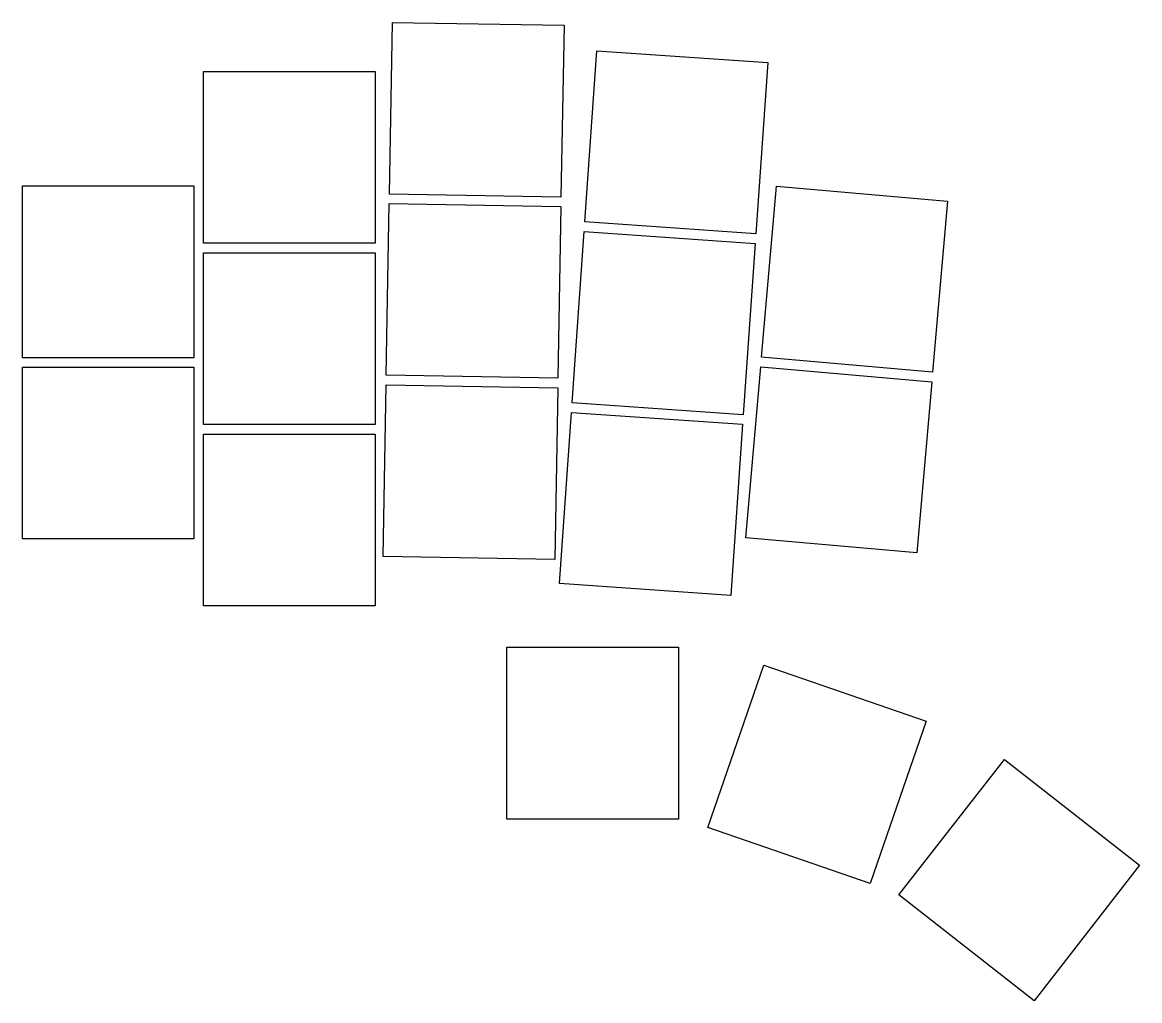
# Model space of a CAD drawing. Header units: millimetres. Extents: x -9 to 108, y -38 to 64.
import ezdxf

# ---------------------------------------------------------------- set-up
doc = ezdxf.new("R2010")
doc.units = ezdxf.units.MM

msp = doc.modelspace()

# ---------------------------------------------------------------- linework, layer by layer
for p, q in [((29.51, 46.15), (29.82, 64.15)), ((29.82, 64.15), (47.82, 63.84)), ((47.82, 63.84), (47.5, 45.84)), ((49.99, 43.23), (51.25, 61.18)), ((51.25, 61.18), (69.2, 59.93)), ((69.2, 59.93), (67.95, 41.97)), ((10, 59), (28, 59)), ((10, 41), (10, 59)), ((28, 59), (28, 41)), ((-9, 47), (9, 47)), ((-9, 29), (-9, 47)), ((9, 47), (9, 29)), ((68.55, 29.05), (70.12, 46.98)), ((70.12, 46.98), (88.05, 45.41)), ((47.5, 45.84), (29.51, 46.15)), ((29.18, 27.16), (29.49, 45.15)), ((29.49, 45.15), (47.49, 44.84)), ((47.49, 44.84), (47.17, 26.84)), ((88.05, 45.41), (86.48, 27.48)), ((48.66, 24.27), (49.92, 42.23)), ((49.92, 42.23), (67.88, 40.97)), ((67.95, 41.97), (49.99, 43.23)), ((28, 41), (10, 41)), ((10, 40), (28, 40)), ((10, 22), (10, 40)), ((28, 40), (28, 22)), ((67.88, 40.97), (66.62, 23.02)), ((9, 29), (-9, 29)), ((86.48, 27.48), (68.55, 29.05)), ((-9, 28), (9, 28)), ((-9, 10), (-9, 28)), ((9, 28), (9, 10)), ((47.17, 26.84), (29.18, 27.16)), ((66.9, 10.12), (68.47, 28.05)), ((68.47, 28.05), (86.4, 26.48)), ((28.84, 8.16), (29.16, 26.16)), ((29.16, 26.16), (47.16, 25.84)), ((47.16, 25.84), (46.84, 7.84)), ((86.4, 26.48), (84.83, 8.55)), ((66.62, 23.02), (48.66, 24.27)), ((47.34, 5.32), (48.59, 23.27)), ((48.59, 23.27), (66.55, 22.02)), ((28, 22), (10, 22)), ((66.55, 22.02), (65.3, 4.06)), ((10, 21), (28, 21)), ((10, 3), (10, 21)), ((28, 21), (28, 3)), ((9, 10), (-9, 10)), ((84.83, 8.55), (66.9, 10.12)), ((46.84, 7.84), (28.84, 8.16)), ((65.3, 4.06), (47.34, 5.32)), ((28, 3), (10, 3)), ((41.82, -1.36), (59.82, -1.36)), ((41.82, -19.36), (41.82, -1.36)), ((59.82, -1.36), (59.82, -19.36)), ((62.92, -20.25), (68.78, -3.23)), ((68.78, -3.23), (85.8, -9.09)), ((85.8, -9.09), (79.94, -26.11)), ((82.93, -27.31), (94.02, -13.13)), ((94.02, -13.13), (108.2, -24.21)), ((59.82, -19.36), (41.82, -19.36)), ((79.94, -26.11), (62.92, -20.25)), ((108.2, -24.21), (97.12, -38.4)), ((97.12, -38.4), (82.93, -27.31))]:
    msp.add_line(p, q)

doc.saveas('drawing.dxf')
